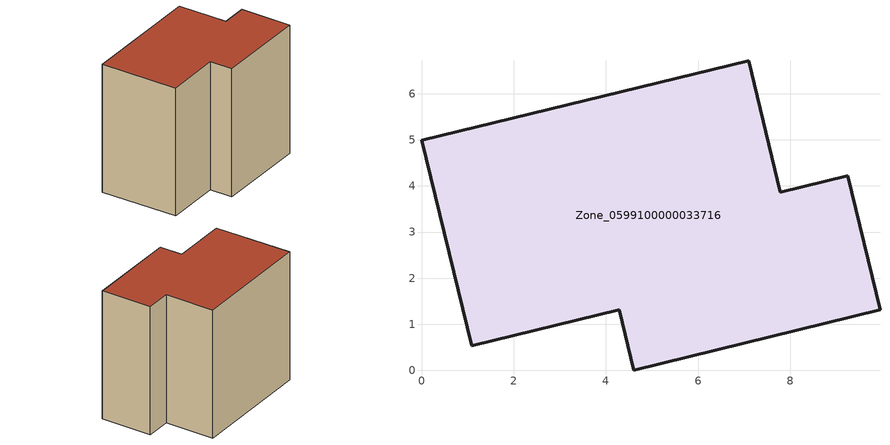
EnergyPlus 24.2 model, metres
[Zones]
Zone_0599100000033716
 floor ground (C_G): 7.79,3.87 9.25,4.22 9.95,1.31 4.61,0 4.29,1.31 1.09,0.53 0,4.99 7.1,6.72 z0
 wall outside (C_F): 7.1,6.72 0,4.99 1.09,0.53 4.29,1.31 4.61,0 9.95,1.31 9.25,4.22 7.79,3.87 7.1,6.72 z0:7.72
 roof outside (C_R): 7.79,3.87 7.1,6.72 0,4.99 1.09,0.53 4.29,1.31 4.61,0 9.95,1.31 9.25,4.22 z7.72
[BUILDING]
Pand.0599100000033716: North Axis=0; Terrain=City; Loads Convergence Tolerance Value=0.04; Temperature Convergence Tolerance Value=0.4; Solar Distribution=FullExterior; Maximum Number of Warmup Days=25; Minimum Number of Warmup Days=1
[Site:Location]
Rotterdam.The.Hague.AP_ZH_NLD Design_Conditions: Latitude=51.96; Longitude=4.45; Time Zone=1; Elevation=-4.5
[SITE:GROUNDTEMPERATURE:BUILDINGSURFACE]
18, 18, 18, 18, 18, 18, 18, 18, 18, 18, 18, 18
[MATERIAL] Thermal Absorptance=0.9; Solar Absorptance=0.7; Visible Absorptance=0.7
Name | Roughness | Thickness | Conductivity | Density | Specific Heat
G.TC.1946 | MediumSmooth | 0.15 | 1 | 540 | 1210
F.TC.1946 | Rough | 0.3 | 0.857143 | 1920 | 840
R.TC.1946 | MediumRough | 0.2 | 0.909091 | 1500 | 1000
[CONSTRUCTION]
C_G: G.TC.1946
C_F: F.TC.1946
C_R: R.TC.1946
[ZONE]
Zone_0599100000033716: Type=1; Multiplier=1; Ceiling Height=Autocalculate; Volume=Autocalculate; Floor Area=autocalculate; Part of Total Floor Area=Yes
[ZONEINFILTRATION:DESIGNFLOWRATE]
Infil_Zone_0599100000033716: Zone or ZoneList or Space or SpaceList=Zone_0599100000033716; Schedule=AlwaysOn; Design Flow Rate Calculation Method=Flow/Area; Flow Rate per Floor Area=0.003; Constant Term Coefficient=1; Temperature Term Coefficient=0; Velocity Term Coefficient=0; Velocity Squared Term Coefficient=0
[HVACTEMPLATE:ZONE:IDEALLOADSAIRSYSTEM]
Zone_0599100000033716: Maximum Heating Supply Air Temperature=50; Minimum Cooling Supply Air Temperature=13; Maximum Heating Supply Air Humidity Ratio=0.0156; Minimum Cooling Supply Air Humidity Ratio=0.0077; Heating Limit=NoLimit; Cooling Limit=NoLimit; Dehumidification Control Type=ConstantSensibleHeatRatio; Cooling Sensible Heat Ratio=0.7; Dehumidification Setpoint=60; Humidification Control Type=None; Humidification Setpoint=30; Outdoor Air Method=None; Outdoor Air Flow Rate per Person=0.00944; Outdoor Air Flow Rate per Zone Floor Area=0; Outdoor Air Flow Rate per Zone=0; Demand Controlled Ventilation Type=None; Outdoor Air Economizer Type=NoEconomizer; Heat Recovery Type=None; Sensible Heat Recovery Effectiveness=0.7; Latent Heat Recovery Effectiveness=0.65
[ZONECONTROL:THERMOSTAT]
ThermostatControl_Zone_0599100000033716: Zone or ZoneList=Zone_0599100000033716; Control Type Schedule=DualSetpointControlType; Control 1=Thermostat_Zone_0599100000033716; Temperature Difference Between Cutout And Setpoint=0
[THERMOSTATSETPOINT:DUALSETPOINT]
Thermostat_Zone_0599100000033716: Heating Setpoint Temperature Schedule=HeatingSetpoint_Zone_0599100000033716; Cooling Setpoint Temperature Schedule=CoolingSetpoint_Zone_0599100000033716
[SCHEDULE:COMPACT]
HeatingSetpoint_Zone_0599100000033716: Through: 12/31, For: AllDays, Until: 24:00, 21
CoolingSetpoint_Zone_0599100000033716: Through: 12/31, For: AllDays, Until: 24:00, 24
DualSetpointControlType: Through: 12/31, For: AllDays, Until: 24:00, 4
AlwaysOn: Through: 12/31, For: AllDays, Until: 24:00, 1
